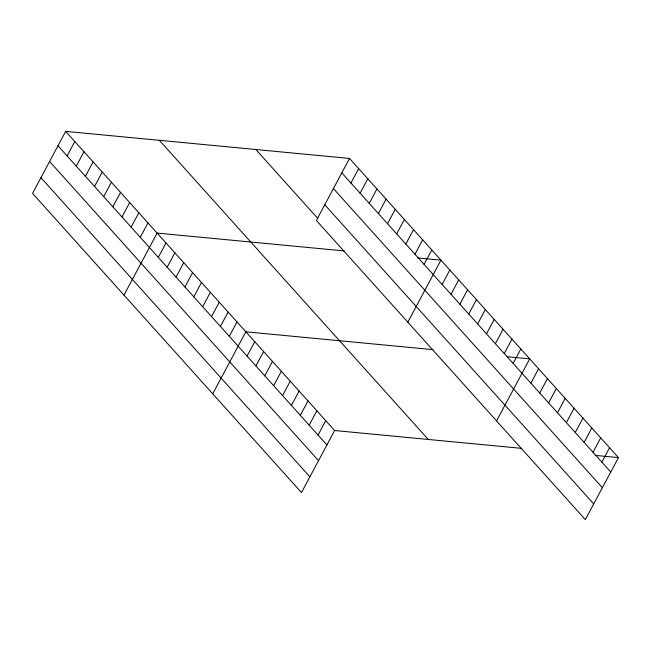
<?xml version="1.0" encoding="UTF-8"?>
<svg xmlns="http://www.w3.org/2000/svg" width="651" height="651" viewBox="0 0 651 651"><rect width="100%" height="100%" fill="white"/><g stroke="black" fill="none" stroke-linecap="round" stroke-linejoin="round"><path stroke-width="0.98" d="M349.506 158.445L316.386 220.477L585.33 519.628L618.45 457.604L349.506 158.445L65.67 131.372L32.55 193.396L301.494 492.555L334.614 430.523L521.768 448.376M67.118 155.947L74.816 141.536M76.265 166.119L83.963 151.707M85.411 176.291L93.101 161.879M94.558 186.463L102.248 172.051M103.696 196.635L111.394 182.223M112.843 206.806L120.533 192.395M121.989 216.978L129.679 202.567M131.128 227.15L138.826 212.739M140.274 237.314L147.964 222.911M123.991 295.115L157.111 233.082L344.265 250.936M158.291 257.365L165.989 242.953M167.169 267.235L174.859 252.824M176.047 277.106L183.737 262.695M184.917 286.977L192.615 272.566M193.795 296.848L201.484 282.436M202.673 306.719L210.363 292.315M211.542 316.589L219.241 302.186M220.42 326.468L228.11 312.057M229.29 336.339L236.988 321.928M212.739 393.831L245.866 331.798L433.021 349.652M247.046 356.081L254.736 341.669M350.954 183.029L358.652 168.617M255.916 365.952L263.614 351.54M360.101 193.201L367.799 178.789M264.794 375.822L272.492 361.419M369.247 203.372L376.937 188.961M273.672 385.693L281.362 371.29M378.394 213.544L386.084 199.133M282.542 395.572L290.24 381.16M387.532 223.716L395.23 209.305M291.42 405.443L299.11 391.031M396.679 233.888L404.369 219.477M300.298 415.314L307.988 400.902M309.168 425.184L316.866 410.773M405.825 244.052L413.515 229.648M318.046 435.055L325.736 420.652M414.964 254.224L422.662 239.82M424.11 264.396L431.8 249.992M407.827 322.188L440.947 260.156L417.535 257.926M442.127 284.438L449.825 270.035M451.005 294.317L458.695 279.906M459.883 304.188L467.573 289.776M468.753 314.059L476.451 299.647M477.631 323.929L485.32 309.518M486.509 333.8L494.199 319.389M495.378 343.671L503.077 329.268M504.256 353.542L511.946 339.138M513.126 363.421L520.824 349.009M496.575 420.912L529.702 358.88L507.259 356.74M530.882 383.162L538.572 368.751M539.752 393.033L547.45 378.622M548.63 402.904L556.328 388.492M557.508 412.775L565.198 398.371M566.378 422.645L574.076 408.242M575.256 432.524L582.946 418.113M584.134 442.395L591.824 427.984M593.004 452.266L600.702 437.854M601.882 462.137L609.572 447.725M595.03 455.366L618.45 457.604M341.816 172.857L610.76 472.008M333.426 188.57L602.362 487.721M324.776 204.764L593.72 503.915M255.843 149.51L317.891 218.533M159.34 140.307L428.277 439.458M65.67 131.372L334.614 430.523M57.98 145.775L326.924 444.926M49.59 161.489L318.526 460.648M40.94 177.682L309.884 476.833"/></g></svg>
